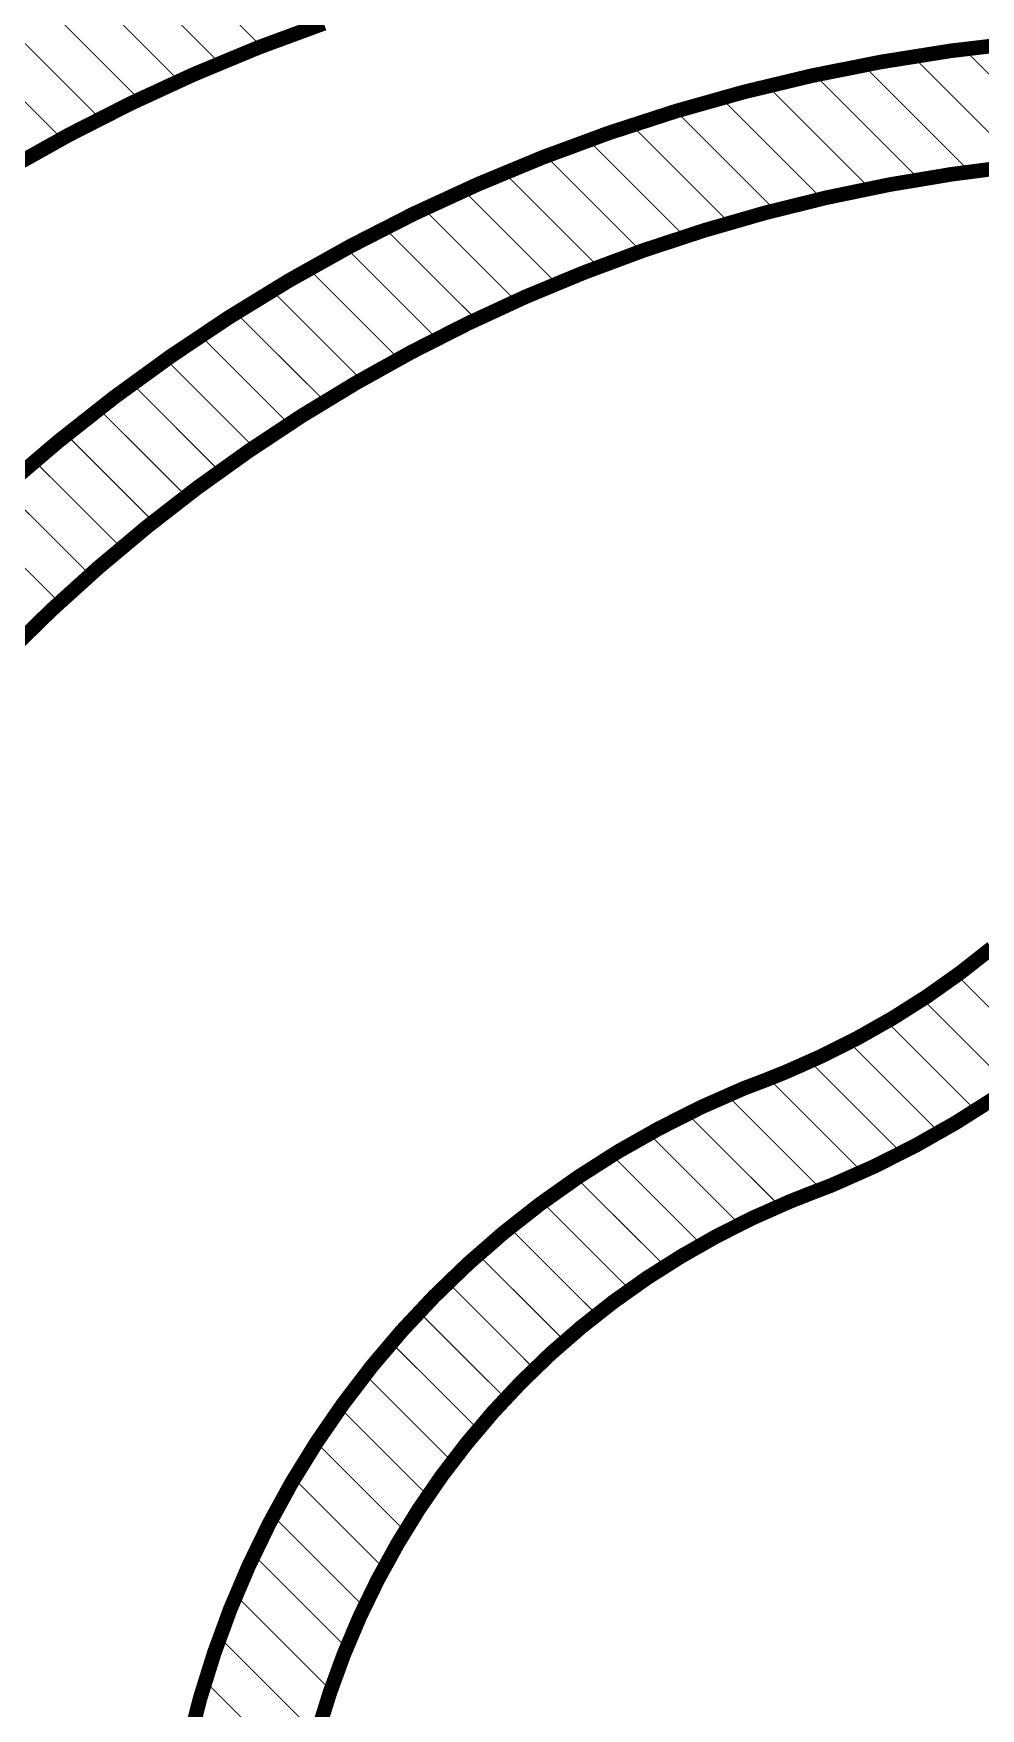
# Model space of a CAD drawing. Header units: inches. Extents: x -4.2 to 12.6, y -6.1 to 3.
# Drawn here: x 7.841 to 8.815, y -1.393 to 0.331 of the extents above; entities that cross this region are included whole.
import ezdxf

# ---------------------------------------------------------------- set-up
doc = ezdxf.new("R2010")
doc.units = ezdxf.units.IN
doc.header["$MEASUREMENT"] = 0
doc.layers.add('Dimension', color=6, linetype='Continuous')

msp = doc.modelspace()

# ---------------------------------------------------------------- linework, layer by layer
at = {"layer": 'Dimension'}
for points in [[(7.9783, 0.4142, 0.001, 0.001, 0), (8.0757, 0.3168, 0.001, 0.001, 0)], [(7.9365, 0.396, 0.001, 0.001, 0), (8.0332, 0.2993, 0.001, 0.001, 0)], [(7.8953, 0.3772, 0.001, 0.001, 0), (7.9913, 0.2813, 0.001, 0.001, 0)], [(7.8554, 0.3572, 0.001, 0.001, 0), (7.9502, 0.2623, 0.001, 0.001, 0)], [(8.0723, 0.3163, 0.015, 0.015, 0), (8.1395, 0.3411, 0.015, 0.015, 0)], [(7.8159, 0.3366, 0.001, 0.001, 0), (7.9102, 0.2424, 0.001, 0.001, 0)], [(8.7848, 0.3129, 0.015, 0.015, 0), (8.8568, 0.3214, 0.015, 0.015, 0)], [(7.7771, 0.3154, 0.001, 0.001, 0), (7.8706, 0.2219, 0.001, 0.001, 0)], [(8.0061, 0.2888, 0.015, 0.015, 0), (8.0723, 0.3163, 0.015, 0.015, 0)], [(8.7132, 0.3015, 0.015, 0.015, 0), (8.7848, 0.3129, 0.015, 0.015, 0)], [(8.7974, 0.3151, 0.001, 0.001, 0), (8.9133, 0.1992, 0.001, 0.001, 0)], [(7.941, 0.2588, 0.015, 0.015, 0), (8.0061, 0.2888, 0.015, 0.015, 0)], [(8.5716, 0.2705, 0.015, 0.015, 0), (8.6421, 0.2874, 0.015, 0.015, 0)], [(8.6421, 0.2874, 0.015, 0.015, 0), (8.7132, 0.3015, 0.015, 0.015, 0)], [(8.694, 0.2985, 0.001, 0.001, 0), (8.8049, 0.1876, 0.001, 0.001, 0)], [(8.7451, 0.3074, 0.001, 0.001, 0), (8.8583, 0.1942, 0.001, 0.001, 0)], [(8.5018, 0.2508, 0.015, 0.015, 0), (8.5716, 0.2705, 0.015, 0.015, 0)], [(8.5955, 0.277, 0.001, 0.001, 0), (8.7021, 0.1704, 0.001, 0.001, 0)], [(8.644, 0.2885, 0.001, 0.001, 0), (8.7528, 0.1797, 0.001, 0.001, 0)], [(7.8771, 0.2263, 0.015, 0.015, 0), (7.941, 0.2588, 0.015, 0.015, 0)], [(8.548, 0.2646, 0.001, 0.001, 0), (8.6525, 0.16, 0.001, 0.001, 0)], [(8.4329, 0.2284, 0.015, 0.015, 0), (8.5018, 0.2508, 0.015, 0.015, 0)], [(8.5012, 0.2513, 0.001, 0.001, 0), (8.6044, 0.1481, 0.001, 0.001, 0)], [(7.8146, 0.1913, 0.015, 0.015, 0), (7.8771, 0.2263, 0.015, 0.015, 0)], [(8.3649, 0.2033, 0.015, 0.015, 0), (8.4329, 0.2284, 0.015, 0.015, 0)], [(8.4559, 0.2366, 0.001, 0.001, 0), (8.5575, 0.135, 0.001, 0.001, 0)], [(8.2979, 0.1755, 0.015, 0.015, 0), (8.3649, 0.2033, 0.015, 0.015, 0)], [(8.4113, 0.2212, 0.001, 0.001, 0), (8.5115, 0.121, 0.001, 0.001, 0)], [(8.3675, 0.205, 0.001, 0.001, 0), (8.4665, 0.1061, 0.001, 0.001, 0)], [(8.7206, 0.175, 0.015, 0.015, 0), (8.785, 0.1858, 0.015, 0.015, 0)], [(8.785, 0.1858, 0.015, 0.015, 0), (8.8497, 0.1942, 0.015, 0.015, 0)], [(8.2321, 0.1452, 0.015, 0.015, 0), (8.2979, 0.1755, 0.015, 0.015, 0)], [(8.325, 0.1875, 0.001, 0.001, 0), (8.4227, 0.0898, 0.001, 0.001, 0)], [(8.6567, 0.1618, 0.015, 0.015, 0), (8.7206, 0.175, 0.015, 0.015, 0)], [(8.2831, 0.1695, 0.001, 0.001, 0), (8.3799, 0.0726, 0.001, 0.001, 0)], [(8.5933, 0.1461, 0.015, 0.015, 0), (8.6567, 0.1618, 0.015, 0.015, 0)], [(8.1675, 0.1122, 0.015, 0.015, 0), (8.2321, 0.1452, 0.015, 0.015, 0)], [(8.242, 0.1505, 0.001, 0.001, 0), (8.3378, 0.0547, 0.001, 0.001, 0)], [(8.5306, 0.128, 0.015, 0.015, 0), (8.5933, 0.1461, 0.015, 0.015, 0)], [(8.2019, 0.1306, 0.001, 0.001, 0), (8.2968, 0.0358, 0.001, 0.001, 0)], [(8.4686, 0.1076, 0.015, 0.015, 0), (8.5306, 0.128, 0.015, 0.015, 0)], [(8.1042, 0.0768, 0.015, 0.015, 0), (8.1675, 0.1122, 0.015, 0.015, 0)], [(8.1624, 0.1102, 0.001, 0.001, 0), (8.2567, 0.0158, 0.001, 0.001, 0)], [(8.4074, 0.0848, 0.015, 0.015, 0), (8.4686, 0.1076, 0.015, 0.015, 0)], [(8.1239, 0.0886, 0.001, 0.001, 0), (8.2173, -0.0048, 0.001, 0.001, 0)], [(8.3471, 0.0598, 0.015, 0.015, 0), (8.4074, 0.0848, 0.015, 0.015, 0)], [(8.0424, 0.0389, 0.015, 0.015, 0), (8.1042, 0.0768, 0.015, 0.015, 0)], [(8.0861, 0.0664, 0.001, 0.001, 0), (8.1788, -0.0263, 0.001, 0.001, 0)], [(8.2879, 0.0324, 0.015, 0.015, 0), (8.3471, 0.0598, 0.015, 0.015, 0)], [(7.9821, -0.0014, 0.015, 0.015, 0), (8.0424, 0.0389, 0.015, 0.015, 0)], [(8.0489, 0.0436, 0.001, 0.001, 0), (8.1413, -0.0487, 0.001, 0.001, 0)], [(8.2297, 0.0029, 0.015, 0.015, 0), (8.2879, 0.0324, 0.015, 0.015, 0)], [(8.0127, 0.0198, 0.001, 0.001, 0), (8.1043, -0.0718, 0.001, 0.001, 0)], [(7.9235, -0.044, 0.015, 0.015, 0), (7.9821, -0.0014, 0.015, 0.015, 0)], [(8.1726, -0.0289, 0.015, 0.015, 0), (8.2297, 0.0029, 0.015, 0.015, 0)], [(7.9769, -0.0044, 0.001, 0.001, 0), (8.0682, -0.0957, 0.001, 0.001, 0)], [(7.9422, -0.0296, 0.001, 0.001, 0), (8.0331, -0.1206, 0.001, 0.001, 0)], [(8.1168, -0.0628, 0.015, 0.015, 0), (8.1726, -0.0289, 0.015, 0.015, 0)], [(7.8666, -0.0889, 0.015, 0.015, 0), (7.9235, -0.044, 0.015, 0.015, 0)], [(7.908, -0.0555, 0.001, 0.001, 0), (7.9985, -0.146, 0.001, 0.001, 0)], [(8.0624, -0.0988, 0.015, 0.015, 0), (8.1168, -0.0628, 0.015, 0.015, 0)], [(7.8114, -0.136, 0.015, 0.015, 0), (7.8666, -0.0889, 0.015, 0.015, 0)], [(7.8744, -0.0819, 0.001, 0.001, 0), (7.9647, -0.1722, 0.001, 0.001, 0)], [(8.0093, -0.1368, 0.015, 0.015, 0), (8.0624, -0.0988, 0.015, 0.015, 0)], [(7.8418, -0.1093, 0.001, 0.001, 0), (7.9319, -0.1993, 0.001, 0.001, 0)], [(7.8095, -0.137, 0.001, 0.001, 0), (7.8995, -0.227, 0.001, 0.001, 0)], [(7.9578, -0.1768, 0.015, 0.015, 0), (8.0093, -0.1368, 0.015, 0.015, 0)], [(7.7783, -0.1658, 0.001, 0.001, 0), (7.868, -0.2555, 0.001, 0.001, 0)], [(7.9077, -0.2188, 0.015, 0.015, 0), (7.9578, -0.1768, 0.015, 0.015, 0)], [(7.8593, -0.2626, 0.015, 0.015, 0), (7.9077, -0.2188, 0.015, 0.015, 0)], [(7.8127, -0.3082, 0.015, 0.015, 0), (7.8593, -0.2626, 0.015, 0.015, 0)], [(8.794, -0.636, 0.015, 0.015, 0), (8.8267, -0.6103, 0.015, 0.015, 0)], [(8.76, -0.6601, 0.015, 0.015, 0), (8.794, -0.636, 0.015, 0.015, 0)], [(8.7903, -0.6378, 0.001, 0.001, 0), (8.8809, -0.7283, 0.001, 0.001, 0)], [(8.7249, -0.6824, 0.015, 0.015, 0), (8.76, -0.6601, 0.015, 0.015, 0)], [(8.755, -0.6625, 0.001, 0.001, 0), (8.8463, -0.7537, 0.001, 0.001, 0)], [(8.6887, -0.7029, 0.015, 0.015, 0), (8.7249, -0.6824, 0.015, 0.015, 0)], [(8.718, -0.6855, 0.001, 0.001, 0), (8.8103, -0.7778, 0.001, 0.001, 0)], [(8.6515, -0.7216, 0.015, 0.015, 0), (8.6887, -0.7029, 0.015, 0.015, 0)], [(8.6794, -0.7068, 0.001, 0.001, 0), (8.7729, -0.8004, 0.001, 0.001, 0)], [(8.6134, -0.7385, 0.015, 0.015, 0), (8.6515, -0.7216, 0.015, 0.015, 0)], [(8.5715, -0.7548, 0.015, 0.015, 0), (8.5941, -0.7462, 0.015, 0.015, 0)], [(8.5941, -0.7462, 0.015, 0.015, 0), (8.6134, -0.7385, 0.015, 0.015, 0)], [(8.6389, -0.7264, 0.001, 0.001, 0), (8.7341, -0.8216, 0.001, 0.001, 0)], [(8.5273, -0.7743, 0.015, 0.015, 0), (8.5715, -0.7548, 0.015, 0.015, 0)], [(8.5968, -0.7443, 0.001, 0.001, 0), (8.6937, -0.8412, 0.001, 0.001, 0)], [(8.7898, -0.79, 0.015, 0.015, 0), (8.8303, -0.7643, 0.015, 0.015, 0)], [(8.4842, -0.7961, 0.015, 0.015, 0), (8.5273, -0.7743, 0.015, 0.015, 0)], [(8.5542, -0.7617, 0.001, 0.001, 0), (8.6517, -0.8592, 0.001, 0.001, 0)], [(8.4421, -0.8199, 0.015, 0.015, 0), (8.4842, -0.7961, 0.015, 0.015, 0)], [(8.5132, -0.7807, 0.001, 0.001, 0), (8.609, -0.8764, 0.001, 0.001, 0)], [(8.7481, -0.8137, 0.015, 0.015, 0), (8.7898, -0.79, 0.015, 0.015, 0)], [(8.4737, -0.8012, 0.001, 0.001, 0), (8.5679, -0.8954, 0.001, 0.001, 0)], [(8.7052, -0.8353, 0.015, 0.015, 0), (8.7481, -0.8137, 0.015, 0.015, 0)], [(8.4014, -0.8459, 0.015, 0.015, 0), (8.4421, -0.8199, 0.015, 0.015, 0)], [(8.4357, -0.8232, 0.001, 0.001, 0), (8.5286, -0.9161, 0.001, 0.001, 0)], [(8.362, -0.8738, 0.015, 0.015, 0), (8.4014, -0.8459, 0.015, 0.015, 0)], [(8.6613, -0.8547, 0.015, 0.015, 0), (8.7052, -0.8353, 0.015, 0.015, 0)], [(8.3992, -0.8467, 0.001, 0.001, 0), (8.4911, -0.9385, 0.001, 0.001, 0)], [(8.6194, -0.871, 0.015, 0.015, 0), (8.6389, -0.8633, 0.015, 0.015, 0)], [(8.6389, -0.8633, 0.015, 0.015, 0), (8.6613, -0.8547, 0.015, 0.015, 0)], [(8.6389, -0.8633, 0.015, 0.015, 0), (8.6389, -0.8633, 0.015, 0.015, 0)], [(8.324, -0.9037, 0.015, 0.015, 0), (8.362, -0.8738, 0.015, 0.015, 0)], [(8.3641, -0.8716, 0.001, 0.001, 0), (8.4551, -0.9626, 0.001, 0.001, 0)], [(8.581, -0.888, 0.015, 0.015, 0), (8.6194, -0.871, 0.015, 0.015, 0)], [(8.2876, -0.9355, 0.015, 0.015, 0), (8.324, -0.9037, 0.015, 0.015, 0)], [(8.5435, -0.9069, 0.015, 0.015, 0), (8.581, -0.888, 0.015, 0.015, 0)], [(8.3304, -0.8979, 0.001, 0.001, 0), (8.4208, -0.9883, 0.001, 0.001, 0)], [(8.507, -0.9277, 0.015, 0.015, 0), (8.5435, -0.9069, 0.015, 0.015, 0)], [(8.2529, -0.969, 0.015, 0.015, 0), (8.2876, -0.9355, 0.015, 0.015, 0)], [(8.2981, -0.9256, 0.001, 0.001, 0), (8.388, -1.0155, 0.001, 0.001, 0)], [(8.4715, -0.9502, 0.015, 0.015, 0), (8.507, -0.9277, 0.015, 0.015, 0)], [(8.4373, -0.9745, 0.015, 0.015, 0), (8.4715, -0.9502, 0.015, 0.015, 0)], [(8.2198, -1.0043, 0.015, 0.015, 0), (8.2529, -0.969, 0.015, 0.015, 0)], [(8.2671, -0.9545, 0.001, 0.001, 0), (8.3567, -1.0442, 0.001, 0.001, 0)], [(8.4043, -1.0005, 0.015, 0.015, 0), (8.4373, -0.9745, 0.015, 0.015, 0)], [(8.1886, -1.0411, 0.015, 0.015, 0), (8.2198, -1.0043, 0.015, 0.015, 0)], [(8.2373, -0.9848, 0.001, 0.001, 0), (8.327, -1.0745, 0.001, 0.001, 0)], [(8.3726, -1.0281, 0.015, 0.015, 0), (8.4043, -1.0005, 0.015, 0.015, 0)], [(8.2089, -1.0164, 0.001, 0.001, 0), (8.2988, -1.1063, 0.001, 0.001, 0)], [(8.1593, -1.0795, 0.015, 0.015, 0), (8.1886, -1.0411, 0.015, 0.015, 0)], [(8.3424, -1.0573, 0.015, 0.015, 0), (8.3726, -1.0281, 0.015, 0.015, 0)], [(8.1818, -1.0493, 0.001, 0.001, 0), (8.2721, -1.1396, 0.001, 0.001, 0)], [(8.3137, -1.0879, 0.015, 0.015, 0), (8.3424, -1.0573, 0.015, 0.015, 0)], [(8.1319, -1.1193, 0.015, 0.015, 0), (8.1593, -1.0795, 0.015, 0.015, 0)], [(8.156, -1.0835, 0.001, 0.001, 0), (8.247, -1.1745, 0.001, 0.001, 0)], [(8.2865, -1.12, 0.015, 0.015, 0), (8.3137, -1.0879, 0.015, 0.015, 0)], [(8.1065, -1.1604, 0.015, 0.015, 0), (8.1319, -1.1193, 0.015, 0.015, 0)], [(8.1316, -1.1191, 0.001, 0.001, 0), (8.2235, -1.211, 0.001, 0.001, 0)], [(8.261, -1.1533, 0.015, 0.015, 0), (8.2865, -1.12, 0.015, 0.015, 0)], [(8.0833, -1.2028, 0.015, 0.015, 0), (8.1065, -1.1604, 0.015, 0.015, 0)], [(8.2372, -1.1879, 0.015, 0.015, 0), (8.261, -1.1533, 0.015, 0.015, 0)], [(8.1087, -1.1562, 0.001, 0.001, 0), (8.2017, -1.2491, 0.001, 0.001, 0)], [(8.2152, -1.2237, 0.015, 0.015, 0), (8.2372, -1.1879, 0.015, 0.015, 0)], [(8.0622, -1.2463, 0.015, 0.015, 0), (8.0833, -1.2028, 0.015, 0.015, 0)], [(8.0873, -1.1948, 0.001, 0.001, 0), (8.1815, -1.289, 0.001, 0.001, 0)], [(8.195, -1.2605, 0.015, 0.015, 0), (8.2152, -1.2237, 0.015, 0.015, 0)], [(8.0433, -1.2907, 0.015, 0.015, 0), (8.0622, -1.2463, 0.015, 0.015, 0)], [(8.0674, -1.2348, 0.001, 0.001, 0), (8.1632, -1.3307, 0.001, 0.001, 0)], [(8.1766, -1.2983, 0.015, 0.015, 0), (8.195, -1.2605, 0.015, 0.015, 0)], [(8.0267, -1.3361, 0.015, 0.015, 0), (8.0433, -1.2907, 0.015, 0.015, 0)], [(8.049, -1.2765, 0.001, 0.001, 0), (8.1468, -1.3743, 0.001, 0.001, 0)], [(8.1602, -1.337, 0.015, 0.015, 0), (8.1766, -1.2983, 0.015, 0.015, 0)], [(8.0324, -1.3198, 0.001, 0.001, 0), (8.1326, -1.4201, 0.001, 0.001, 0)], [(8.0123, -1.3822, 0.015, 0.015, 0), (8.0267, -1.3361, 0.015, 0.015, 0)], [(8.1458, -1.3764, 0.015, 0.015, 0), (8.1602, -1.337, 0.015, 0.015, 0)], [(8.0003, -1.429, 0.015, 0.015, 0), (8.0123, -1.3822, 0.015, 0.015, 0)], [(8.0175, -1.365, 0.001, 0.001, 0), (8.1208, -1.4683, 0.001, 0.001, 0)], [(8.1333, -1.4165, 0.015, 0.015, 0), (8.1458, -1.3764, 0.015, 0.015, 0)]]:
    msp.add_lwpolyline(points, format="xyseb", dxfattribs=at)
for points in [[(8.0685, 0.3163, 0.0075, 0.0075, 1), (8.076, 0.3163, 0.0075, 0.0075, 1)], [(8.0685, 0.3163, 0.0075, 0.0075, 1), (8.076, 0.3163, 0.0075, 0.0075, 1)], [(8.0755, 0.3168, 0.0005, 0.0005, 1), (8.076, 0.3168, 0.0005, 0.0005, 1)], [(8.7811, 0.3129, 0.0075, 0.0075, 1), (8.7886, 0.3129, 0.0075, 0.0075, 1)], [(8.7811, 0.3129, 0.0075, 0.0075, 1), (8.7886, 0.3129, 0.0075, 0.0075, 1)], [(8.7971, 0.3151, 0.0005, 0.0005, 1), (8.7976, 0.3151, 0.0005, 0.0005, 1)], [(8.0023, 0.2888, 0.0075, 0.0075, 1), (8.0098, 0.2888, 0.0075, 0.0075, 1)], [(8.0023, 0.2888, 0.0075, 0.0075, 1), (8.0098, 0.2888, 0.0075, 0.0075, 1)], [(8.033, 0.2993, 0.0005, 0.0005, 1), (8.0335, 0.2993, 0.0005, 0.0005, 1)], [(8.6384, 0.2874, 0.0075, 0.0075, 1), (8.6459, 0.2874, 0.0075, 0.0075, 1)], [(8.6384, 0.2874, 0.0075, 0.0075, 1), (8.6459, 0.2874, 0.0075, 0.0075, 1)], [(8.6938, 0.2985, 0.0005, 0.0005, 1), (8.6943, 0.2985, 0.0005, 0.0005, 1)], [(8.7095, 0.3015, 0.0075, 0.0075, 1), (8.717, 0.3015, 0.0075, 0.0075, 1)], [(8.7095, 0.3015, 0.0075, 0.0075, 1), (8.717, 0.3015, 0.0075, 0.0075, 1)], [(8.7449, 0.3074, 0.0005, 0.0005, 1), (8.7454, 0.3074, 0.0005, 0.0005, 1)], [(7.991, 0.2813, 0.0005, 0.0005, 1), (7.9915, 0.2813, 0.0005, 0.0005, 1)], [(8.5679, 0.2705, 0.0075, 0.0075, 1), (8.5754, 0.2705, 0.0075, 0.0075, 1)], [(8.5679, 0.2705, 0.0075, 0.0075, 1), (8.5754, 0.2705, 0.0075, 0.0075, 1)], [(8.5953, 0.277, 0.0005, 0.0005, 1), (8.5958, 0.277, 0.0005, 0.0005, 1)], [(8.6437, 0.2885, 0.0005, 0.0005, 1), (8.6442, 0.2885, 0.0005, 0.0005, 1)], [(7.9372, 0.2588, 0.0075, 0.0075, 1), (7.9447, 0.2588, 0.0075, 0.0075, 1)], [(7.9372, 0.2588, 0.0075, 0.0075, 1), (7.9447, 0.2588, 0.0075, 0.0075, 1)], [(7.9499, 0.2623, 0.0005, 0.0005, 1), (7.9504, 0.2623, 0.0005, 0.0005, 1)], [(8.5477, 0.2646, 0.0005, 0.0005, 1), (8.5482, 0.2646, 0.0005, 0.0005, 1)], [(7.9099, 0.2424, 0.0005, 0.0005, 1), (7.9104, 0.2424, 0.0005, 0.0005, 1)], [(8.4981, 0.2508, 0.0075, 0.0075, 1), (8.5056, 0.2508, 0.0075, 0.0075, 1)], [(8.4981, 0.2508, 0.0075, 0.0075, 1), (8.5056, 0.2508, 0.0075, 0.0075, 1)], [(8.5009, 0.2513, 0.0005, 0.0005, 1), (8.5014, 0.2513, 0.0005, 0.0005, 1)], [(7.8734, 0.2263, 0.0075, 0.0075, 1), (7.8809, 0.2263, 0.0075, 0.0075, 1)], [(7.8734, 0.2263, 0.0075, 0.0075, 1), (7.8809, 0.2263, 0.0075, 0.0075, 1)], [(8.4291, 0.2284, 0.0075, 0.0075, 1), (8.4366, 0.2284, 0.0075, 0.0075, 1)], [(8.4291, 0.2284, 0.0075, 0.0075, 1), (8.4366, 0.2284, 0.0075, 0.0075, 1)], [(8.4557, 0.2366, 0.0005, 0.0005, 1), (8.4562, 0.2366, 0.0005, 0.0005, 1)], [(7.8704, 0.2219, 0.0005, 0.0005, 1), (7.8709, 0.2219, 0.0005, 0.0005, 1)], [(8.3611, 0.2033, 0.0075, 0.0075, 1), (8.3686, 0.2033, 0.0075, 0.0075, 1)], [(8.3611, 0.2033, 0.0075, 0.0075, 1), (8.3686, 0.2033, 0.0075, 0.0075, 1)], [(8.4111, 0.2212, 0.0005, 0.0005, 1), (8.4116, 0.2212, 0.0005, 0.0005, 1)], [(8.3673, 0.205, 0.0005, 0.0005, 1), (8.3678, 0.205, 0.0005, 0.0005, 1)], [(8.7812, 0.1858, 0.0075, 0.0075, 1), (8.7887, 0.1858, 0.0075, 0.0075, 1)], [(8.7812, 0.1858, 0.0075, 0.0075, 1), (8.7887, 0.1858, 0.0075, 0.0075, 1)], [(8.2941, 0.1755, 0.0075, 0.0075, 1), (8.3016, 0.1755, 0.0075, 0.0075, 1)], [(8.2941, 0.1755, 0.0075, 0.0075, 1), (8.3016, 0.1755, 0.0075, 0.0075, 1)], [(8.3248, 0.1875, 0.0005, 0.0005, 1), (8.3253, 0.1875, 0.0005, 0.0005, 1)], [(8.7168, 0.175, 0.0075, 0.0075, 1), (8.7243, 0.175, 0.0075, 0.0075, 1)], [(8.7168, 0.175, 0.0075, 0.0075, 1), (8.7243, 0.175, 0.0075, 0.0075, 1)], [(8.7526, 0.1797, 0.0005, 0.0005, 1), (8.7531, 0.1797, 0.0005, 0.0005, 1)], [(8.8046, 0.1876, 0.0005, 0.0005, 1), (8.8051, 0.1876, 0.0005, 0.0005, 1)], [(8.2828, 0.1695, 0.0005, 0.0005, 1), (8.2833, 0.1695, 0.0005, 0.0005, 1)], [(8.6529, 0.1618, 0.0075, 0.0075, 1), (8.6604, 0.1618, 0.0075, 0.0075, 1)], [(8.6529, 0.1618, 0.0075, 0.0075, 1), (8.6604, 0.1618, 0.0075, 0.0075, 1)], [(8.6523, 0.16, 0.0005, 0.0005, 1), (8.6528, 0.16, 0.0005, 0.0005, 1)], [(8.7019, 0.1704, 0.0005, 0.0005, 1), (8.7024, 0.1704, 0.0005, 0.0005, 1)], [(8.2283, 0.1452, 0.0075, 0.0075, 1), (8.2358, 0.1452, 0.0075, 0.0075, 1)], [(8.2283, 0.1452, 0.0075, 0.0075, 1), (8.2358, 0.1452, 0.0075, 0.0075, 1)], [(8.2418, 0.1505, 0.0005, 0.0005, 1), (8.2423, 0.1505, 0.0005, 0.0005, 1)], [(8.5896, 0.1461, 0.0075, 0.0075, 1), (8.5971, 0.1461, 0.0075, 0.0075, 1)], [(8.5896, 0.1461, 0.0075, 0.0075, 1), (8.5971, 0.1461, 0.0075, 0.0075, 1)], [(8.6042, 0.1481, 0.0005, 0.0005, 1), (8.6047, 0.1481, 0.0005, 0.0005, 1)], [(8.2017, 0.1306, 0.0005, 0.0005, 1), (8.2022, 0.1306, 0.0005, 0.0005, 1)], [(8.5113, 0.121, 0.0005, 0.0005, 1), (8.5118, 0.121, 0.0005, 0.0005, 1)], [(8.5268, 0.128, 0.0075, 0.0075, 1), (8.5343, 0.128, 0.0075, 0.0075, 1)], [(8.5268, 0.128, 0.0075, 0.0075, 1), (8.5343, 0.128, 0.0075, 0.0075, 1)], [(8.5572, 0.135, 0.0005, 0.0005, 1), (8.5577, 0.135, 0.0005, 0.0005, 1)], [(8.1637, 0.1122, 0.0075, 0.0075, 1), (8.1712, 0.1122, 0.0075, 0.0075, 1)], [(8.1637, 0.1122, 0.0075, 0.0075, 1), (8.1712, 0.1122, 0.0075, 0.0075, 1)], [(8.1621, 0.1102, 0.0005, 0.0005, 1), (8.1626, 0.1102, 0.0005, 0.0005, 1)], [(8.4648, 0.1076, 0.0075, 0.0075, 1), (8.4723, 0.1076, 0.0075, 0.0075, 1)], [(8.4648, 0.1076, 0.0075, 0.0075, 1), (8.4723, 0.1076, 0.0075, 0.0075, 1)], [(8.4662, 0.1061, 0.0005, 0.0005, 1), (8.4667, 0.1061, 0.0005, 0.0005, 1)], [(8.1237, 0.0886, 0.0005, 0.0005, 1), (8.1242, 0.0886, 0.0005, 0.0005, 1)], [(8.4037, 0.0848, 0.0075, 0.0075, 1), (8.4112, 0.0848, 0.0075, 0.0075, 1)], [(8.4037, 0.0848, 0.0075, 0.0075, 1), (8.4112, 0.0848, 0.0075, 0.0075, 1)], [(8.4225, 0.0898, 0.0005, 0.0005, 1), (8.423, 0.0898, 0.0005, 0.0005, 1)], [(8.1005, 0.0768, 0.0075, 0.0075, 1), (8.108, 0.0768, 0.0075, 0.0075, 1)], [(8.1005, 0.0768, 0.0075, 0.0075, 1), (8.108, 0.0768, 0.0075, 0.0075, 1)], [(8.3796, 0.0726, 0.0005, 0.0005, 1), (8.3801, 0.0726, 0.0005, 0.0005, 1)], [(8.0858, 0.0664, 0.0005, 0.0005, 1), (8.0863, 0.0664, 0.0005, 0.0005, 1)], [(8.3376, 0.0547, 0.0005, 0.0005, 1), (8.3381, 0.0547, 0.0005, 0.0005, 1)], [(8.3434, 0.0598, 0.0075, 0.0075, 1), (8.3509, 0.0598, 0.0075, 0.0075, 1)], [(8.3434, 0.0598, 0.0075, 0.0075, 1), (8.3509, 0.0598, 0.0075, 0.0075, 1)], [(8.0387, 0.0389, 0.0075, 0.0075, 1), (8.0462, 0.0389, 0.0075, 0.0075, 1)], [(8.0387, 0.0389, 0.0075, 0.0075, 1), (8.0462, 0.0389, 0.0075, 0.0075, 1)], [(8.0486, 0.0436, 0.0005, 0.0005, 1), (8.0491, 0.0436, 0.0005, 0.0005, 1)], [(8.2841, 0.0324, 0.0075, 0.0075, 1), (8.2916, 0.0324, 0.0075, 0.0075, 1)], [(8.2841, 0.0324, 0.0075, 0.0075, 1), (8.2916, 0.0324, 0.0075, 0.0075, 1)], [(8.2965, 0.0358, 0.0005, 0.0005, 1), (8.297, 0.0358, 0.0005, 0.0005, 1)], [(8.0124, 0.0198, 0.0005, 0.0005, 1), (8.0129, 0.0198, 0.0005, 0.0005, 1)], [(7.9784, -0.0014, 0.0075, 0.0075, 1), (7.9859, -0.0014, 0.0075, 0.0075, 1)], [(7.9784, -0.0014, 0.0075, 0.0075, 1), (7.9859, -0.0014, 0.0075, 0.0075, 1)], [(8.2259, 0.0029, 0.0075, 0.0075, 1), (8.2334, 0.0029, 0.0075, 0.0075, 1)], [(8.2259, 0.0029, 0.0075, 0.0075, 1), (8.2334, 0.0029, 0.0075, 0.0075, 1)], [(8.2564, 0.0158, 0.0005, 0.0005, 1), (8.2569, 0.0158, 0.0005, 0.0005, 1)], [(7.9767, -0.0044, 0.0005, 0.0005, 1), (7.9772, -0.0044, 0.0005, 0.0005, 1)], [(8.2171, -0.0048, 0.0005, 0.0005, 1), (8.2176, -0.0048, 0.0005, 0.0005, 1)], [(7.9419, -0.0296, 0.0005, 0.0005, 1), (7.9424, -0.0296, 0.0005, 0.0005, 1)], [(8.1689, -0.0289, 0.0075, 0.0075, 1), (8.1764, -0.0289, 0.0075, 0.0075, 1)], [(8.1689, -0.0289, 0.0075, 0.0075, 1), (8.1764, -0.0289, 0.0075, 0.0075, 1)], [(8.1785, -0.0263, 0.0005, 0.0005, 1), (8.179, -0.0263, 0.0005, 0.0005, 1)], [(7.9197, -0.044, 0.0075, 0.0075, 1), (7.9272, -0.044, 0.0075, 0.0075, 1)], [(7.9197, -0.044, 0.0075, 0.0075, 1), (7.9272, -0.044, 0.0075, 0.0075, 1)], [(8.141, -0.0487, 0.0005, 0.0005, 1), (8.1415, -0.0487, 0.0005, 0.0005, 1)], [(7.9077, -0.0555, 0.0005, 0.0005, 1), (7.9082, -0.0555, 0.0005, 0.0005, 1)], [(8.1131, -0.0628, 0.0075, 0.0075, 1), (8.1206, -0.0628, 0.0075, 0.0075, 1)], [(8.1131, -0.0628, 0.0075, 0.0075, 1), (8.1206, -0.0628, 0.0075, 0.0075, 1)], [(7.8628, -0.0889, 0.0075, 0.0075, 1), (7.8703, -0.0889, 0.0075, 0.0075, 1)], [(7.8628, -0.0889, 0.0075, 0.0075, 1), (7.8703, -0.0889, 0.0075, 0.0075, 1)], [(7.8742, -0.0819, 0.0005, 0.0005, 1), (7.8747, -0.0819, 0.0005, 0.0005, 1)], [(8.1041, -0.0718, 0.0005, 0.0005, 1), (8.1046, -0.0718, 0.0005, 0.0005, 1)], [(8.0586, -0.0988, 0.0075, 0.0075, 1), (8.0661, -0.0988, 0.0075, 0.0075, 1)], [(8.0586, -0.0988, 0.0075, 0.0075, 1), (8.0661, -0.0988, 0.0075, 0.0075, 1)], [(8.068, -0.0957, 0.0005, 0.0005, 1), (8.0685, -0.0957, 0.0005, 0.0005, 1)], [(7.8415, -0.1093, 0.0005, 0.0005, 1), (7.842, -0.1093, 0.0005, 0.0005, 1)], [(8.0328, -0.1206, 0.0005, 0.0005, 1), (8.0333, -0.1206, 0.0005, 0.0005, 1)], [(8.0056, -0.1368, 0.0075, 0.0075, 1), (8.0131, -0.1368, 0.0075, 0.0075, 1)], [(8.0056, -0.1368, 0.0075, 0.0075, 1), (8.0131, -0.1368, 0.0075, 0.0075, 1)], [(7.9983, -0.146, 0.0005, 0.0005, 1), (7.9988, -0.146, 0.0005, 0.0005, 1)], [(7.954, -0.1768, 0.0075, 0.0075, 1), (7.9615, -0.1768, 0.0075, 0.0075, 1)], [(7.954, -0.1768, 0.0075, 0.0075, 1), (7.9615, -0.1768, 0.0075, 0.0075, 1)], [(7.9645, -0.1722, 0.0005, 0.0005, 1), (7.965, -0.1722, 0.0005, 0.0005, 1)], [(7.9316, -0.1993, 0.0005, 0.0005, 1), (7.9321, -0.1993, 0.0005, 0.0005, 1)], [(7.904, -0.2188, 0.0075, 0.0075, 1), (7.9115, -0.2188, 0.0075, 0.0075, 1)], [(7.904, -0.2188, 0.0075, 0.0075, 1), (7.9115, -0.2188, 0.0075, 0.0075, 1)], [(7.8993, -0.227, 0.0005, 0.0005, 1), (7.8998, -0.227, 0.0005, 0.0005, 1)], [(7.8556, -0.2626, 0.0075, 0.0075, 1), (7.8631, -0.2626, 0.0075, 0.0075, 1)], [(7.8556, -0.2626, 0.0075, 0.0075, 1), (7.8631, -0.2626, 0.0075, 0.0075, 1)], [(7.8678, -0.2555, 0.0005, 0.0005, 1), (7.8683, -0.2555, 0.0005, 0.0005, 1)], [(8.7902, -0.636, 0.0075, 0.0075, 1), (8.7977, -0.636, 0.0075, 0.0075, 1)], [(8.7902, -0.636, 0.0075, 0.0075, 1), (8.7977, -0.636, 0.0075, 0.0075, 1)], [(8.7901, -0.6378, 0.0005, 0.0005, 1), (8.7906, -0.6378, 0.0005, 0.0005, 1)], [(8.7562, -0.6601, 0.0075, 0.0075, 1), (8.7637, -0.6601, 0.0075, 0.0075, 1)], [(8.7562, -0.6601, 0.0075, 0.0075, 1), (8.7637, -0.6601, 0.0075, 0.0075, 1)], [(8.7547, -0.6625, 0.0005, 0.0005, 1), (8.7552, -0.6625, 0.0005, 0.0005, 1)], [(8.7211, -0.6824, 0.0075, 0.0075, 1), (8.7286, -0.6824, 0.0075, 0.0075, 1)], [(8.7211, -0.6824, 0.0075, 0.0075, 1), (8.7286, -0.6824, 0.0075, 0.0075, 1)], [(8.7178, -0.6855, 0.0005, 0.0005, 1), (8.7183, -0.6855, 0.0005, 0.0005, 1)], [(8.6791, -0.7068, 0.0005, 0.0005, 1), (8.6796, -0.7068, 0.0005, 0.0005, 1)], [(8.6849, -0.7029, 0.0075, 0.0075, 1), (8.6924, -0.7029, 0.0075, 0.0075, 1)], [(8.6849, -0.7029, 0.0075, 0.0075, 1), (8.6924, -0.7029, 0.0075, 0.0075, 1)], [(8.6477, -0.7216, 0.0075, 0.0075, 1), (8.6552, -0.7216, 0.0075, 0.0075, 1)], [(8.6477, -0.7216, 0.0075, 0.0075, 1), (8.6552, -0.7216, 0.0075, 0.0075, 1)], [(8.5903, -0.7462, 0.0075, 0.0075, 1), (8.5978, -0.7462, 0.0075, 0.0075, 1)], [(8.5903, -0.7462, 0.0075, 0.0075, 1), (8.5978, -0.7462, 0.0075, 0.0075, 1)], [(8.6096, -0.7385, 0.0075, 0.0075, 1), (8.6171, -0.7385, 0.0075, 0.0075, 1)], [(8.6096, -0.7385, 0.0075, 0.0075, 1), (8.6171, -0.7385, 0.0075, 0.0075, 1)], [(8.6387, -0.7264, 0.0005, 0.0005, 1), (8.6392, -0.7264, 0.0005, 0.0005, 1)], [(8.5678, -0.7548, 0.0075, 0.0075, 1), (8.5753, -0.7548, 0.0075, 0.0075, 1)], [(8.5678, -0.7548, 0.0075, 0.0075, 1), (8.5753, -0.7548, 0.0075, 0.0075, 1)], [(8.5966, -0.7443, 0.0005, 0.0005, 1), (8.5971, -0.7443, 0.0005, 0.0005, 1)], [(8.5236, -0.7743, 0.0075, 0.0075, 1), (8.5311, -0.7743, 0.0075, 0.0075, 1)], [(8.5236, -0.7743, 0.0075, 0.0075, 1), (8.5311, -0.7743, 0.0075, 0.0075, 1)], [(8.554, -0.7617, 0.0005, 0.0005, 1), (8.5545, -0.7617, 0.0005, 0.0005, 1)], [(8.4804, -0.7961, 0.0075, 0.0075, 1), (8.4879, -0.7961, 0.0075, 0.0075, 1)], [(8.4804, -0.7961, 0.0075, 0.0075, 1), (8.4879, -0.7961, 0.0075, 0.0075, 1)], [(8.5129, -0.7807, 0.0005, 0.0005, 1), (8.5134, -0.7807, 0.0005, 0.0005, 1)], [(8.7861, -0.79, 0.0075, 0.0075, 1), (8.7936, -0.79, 0.0075, 0.0075, 1)], [(8.7861, -0.79, 0.0075, 0.0075, 1), (8.7936, -0.79, 0.0075, 0.0075, 1)], [(8.8101, -0.7778, 0.0005, 0.0005, 1), (8.8106, -0.7778, 0.0005, 0.0005, 1)], [(8.4735, -0.8012, 0.0005, 0.0005, 1), (8.474, -0.8012, 0.0005, 0.0005, 1)], [(8.7444, -0.8137, 0.0075, 0.0075, 1), (8.7519, -0.8137, 0.0075, 0.0075, 1)], [(8.7444, -0.8137, 0.0075, 0.0075, 1), (8.7519, -0.8137, 0.0075, 0.0075, 1)], [(8.7727, -0.8004, 0.0005, 0.0005, 1), (8.7732, -0.8004, 0.0005, 0.0005, 1)], [(8.4384, -0.8199, 0.0075, 0.0075, 1), (8.4459, -0.8199, 0.0075, 0.0075, 1)], [(8.4384, -0.8199, 0.0075, 0.0075, 1), (8.4459, -0.8199, 0.0075, 0.0075, 1)], [(8.4355, -0.8232, 0.0005, 0.0005, 1), (8.436, -0.8232, 0.0005, 0.0005, 1)], [(8.7338, -0.8216, 0.0005, 0.0005, 1), (8.7343, -0.8216, 0.0005, 0.0005, 1)], [(8.3976, -0.8459, 0.0075, 0.0075, 1), (8.4051, -0.8459, 0.0075, 0.0075, 1)], [(8.3976, -0.8459, 0.0075, 0.0075, 1), (8.4051, -0.8459, 0.0075, 0.0075, 1)], [(8.6934, -0.8412, 0.0005, 0.0005, 1), (8.6939, -0.8412, 0.0005, 0.0005, 1)], [(8.7015, -0.8353, 0.0075, 0.0075, 1), (8.709, -0.8353, 0.0075, 0.0075, 1)], [(8.7015, -0.8353, 0.0075, 0.0075, 1), (8.709, -0.8353, 0.0075, 0.0075, 1)], [(8.3989, -0.8467, 0.0005, 0.0005, 1), (8.3994, -0.8467, 0.0005, 0.0005, 1)], [(8.6352, -0.8633, 0.0075, 0.0075, 1), (8.6427, -0.8633, 0.0075, 0.0075, 1)], [(8.6352, -0.8633, 0.0075, 0.0075, 1), (8.6427, -0.8633, 0.0075, 0.0075, 1)], [(8.6352, -0.8633, 0.0075, 0.0075, 1), (8.6427, -0.8633, 0.0075, 0.0075, 1)], [(8.6352, -0.8633, 0.0075, 0.0075, 1), (8.6427, -0.8633, 0.0075, 0.0075, 1)], [(8.6514, -0.8592, 0.0005, 0.0005, 1), (8.6519, -0.8592, 0.0005, 0.0005, 1)], [(8.6576, -0.8547, 0.0075, 0.0075, 1), (8.6651, -0.8547, 0.0075, 0.0075, 1)], [(8.6576, -0.8547, 0.0075, 0.0075, 1), (8.6651, -0.8547, 0.0075, 0.0075, 1)], [(8.3582, -0.8738, 0.0075, 0.0075, 1), (8.3657, -0.8738, 0.0075, 0.0075, 1)], [(8.3582, -0.8738, 0.0075, 0.0075, 1), (8.3657, -0.8738, 0.0075, 0.0075, 1)], [(8.3638, -0.8716, 0.0005, 0.0005, 1), (8.3643, -0.8716, 0.0005, 0.0005, 1)], [(8.6087, -0.8764, 0.0005, 0.0005, 1), (8.6092, -0.8764, 0.0005, 0.0005, 1)], [(8.6157, -0.871, 0.0075, 0.0075, 1), (8.6232, -0.871, 0.0075, 0.0075, 1)], [(8.6157, -0.871, 0.0075, 0.0075, 1), (8.6232, -0.871, 0.0075, 0.0075, 1)], [(8.3203, -0.9037, 0.0075, 0.0075, 1), (8.3278, -0.9037, 0.0075, 0.0075, 1)], [(8.3203, -0.9037, 0.0075, 0.0075, 1), (8.3278, -0.9037, 0.0075, 0.0075, 1)], [(8.5677, -0.8954, 0.0005, 0.0005, 1), (8.5682, -0.8954, 0.0005, 0.0005, 1)], [(8.5773, -0.888, 0.0075, 0.0075, 1), (8.5848, -0.888, 0.0075, 0.0075, 1)], [(8.5773, -0.888, 0.0075, 0.0075, 1), (8.5848, -0.888, 0.0075, 0.0075, 1)], [(8.3302, -0.8979, 0.0005, 0.0005, 1), (8.3307, -0.8979, 0.0005, 0.0005, 1)], [(8.5397, -0.9069, 0.0075, 0.0075, 1), (8.5472, -0.9069, 0.0075, 0.0075, 1)], [(8.5397, -0.9069, 0.0075, 0.0075, 1), (8.5472, -0.9069, 0.0075, 0.0075, 1)], [(8.2839, -0.9355, 0.0075, 0.0075, 1), (8.2914, -0.9355, 0.0075, 0.0075, 1)], [(8.2839, -0.9355, 0.0075, 0.0075, 1), (8.2914, -0.9355, 0.0075, 0.0075, 1)], [(8.2978, -0.9256, 0.0005, 0.0005, 1), (8.2983, -0.9256, 0.0005, 0.0005, 1)], [(8.5032, -0.9277, 0.0075, 0.0075, 1), (8.5107, -0.9277, 0.0075, 0.0075, 1)], [(8.5032, -0.9277, 0.0075, 0.0075, 1), (8.5107, -0.9277, 0.0075, 0.0075, 1)], [(8.5284, -0.9161, 0.0005, 0.0005, 1), (8.5289, -0.9161, 0.0005, 0.0005, 1)], [(8.4678, -0.9502, 0.0075, 0.0075, 1), (8.4753, -0.9502, 0.0075, 0.0075, 1)], [(8.4678, -0.9502, 0.0075, 0.0075, 1), (8.4753, -0.9502, 0.0075, 0.0075, 1)], [(8.4908, -0.9385, 0.0005, 0.0005, 1), (8.4913, -0.9385, 0.0005, 0.0005, 1)], [(8.2491, -0.969, 0.0075, 0.0075, 1), (8.2566, -0.969, 0.0075, 0.0075, 1)], [(8.2491, -0.969, 0.0075, 0.0075, 1), (8.2566, -0.969, 0.0075, 0.0075, 1)], [(8.2668, -0.9545, 0.0005, 0.0005, 1), (8.2673, -0.9545, 0.0005, 0.0005, 1)], [(8.4549, -0.9626, 0.0005, 0.0005, 1), (8.4554, -0.9626, 0.0005, 0.0005, 1)], [(8.4335, -0.9745, 0.0075, 0.0075, 1), (8.441, -0.9745, 0.0075, 0.0075, 1)], [(8.4335, -0.9745, 0.0075, 0.0075, 1), (8.441, -0.9745, 0.0075, 0.0075, 1)], [(8.2161, -1.0043, 0.0075, 0.0075, 1), (8.2236, -1.0043, 0.0075, 0.0075, 1)], [(8.2161, -1.0043, 0.0075, 0.0075, 1), (8.2236, -1.0043, 0.0075, 0.0075, 1)], [(8.2371, -0.9848, 0.0005, 0.0005, 1), (8.2376, -0.9848, 0.0005, 0.0005, 1)], [(8.4005, -1.0005, 0.0075, 0.0075, 1), (8.408, -1.0005, 0.0075, 0.0075, 1)], [(8.4005, -1.0005, 0.0075, 0.0075, 1), (8.408, -1.0005, 0.0075, 0.0075, 1)], [(8.4205, -0.9883, 0.0005, 0.0005, 1), (8.421, -0.9883, 0.0005, 0.0005, 1)], [(8.2087, -1.0164, 0.0005, 0.0005, 1), (8.2092, -1.0164, 0.0005, 0.0005, 1)], [(8.3877, -1.0155, 0.0005, 0.0005, 1), (8.3882, -1.0155, 0.0005, 0.0005, 1)], [(8.1848, -1.0411, 0.0075, 0.0075, 1), (8.1923, -1.0411, 0.0075, 0.0075, 1)], [(8.1848, -1.0411, 0.0075, 0.0075, 1), (8.1923, -1.0411, 0.0075, 0.0075, 1)], [(8.3689, -1.0281, 0.0075, 0.0075, 1), (8.3764, -1.0281, 0.0075, 0.0075, 1)], [(8.3689, -1.0281, 0.0075, 0.0075, 1), (8.3764, -1.0281, 0.0075, 0.0075, 1)], [(8.1815, -1.0493, 0.0005, 0.0005, 1), (8.182, -1.0493, 0.0005, 0.0005, 1)], [(8.3387, -1.0573, 0.0075, 0.0075, 1), (8.3462, -1.0573, 0.0075, 0.0075, 1)], [(8.3387, -1.0573, 0.0075, 0.0075, 1), (8.3462, -1.0573, 0.0075, 0.0075, 1)], [(8.3565, -1.0442, 0.0005, 0.0005, 1), (8.357, -1.0442, 0.0005, 0.0005, 1)], [(8.1555, -1.0795, 0.0075, 0.0075, 1), (8.163, -1.0795, 0.0075, 0.0075, 1)], [(8.1555, -1.0795, 0.0075, 0.0075, 1), (8.163, -1.0795, 0.0075, 0.0075, 1)], [(8.1557, -1.0835, 0.0005, 0.0005, 1), (8.1562, -1.0835, 0.0005, 0.0005, 1)], [(8.3099, -1.0879, 0.0075, 0.0075, 1), (8.3174, -1.0879, 0.0075, 0.0075, 1)], [(8.3099, -1.0879, 0.0075, 0.0075, 1), (8.3174, -1.0879, 0.0075, 0.0075, 1)], [(8.3268, -1.0745, 0.0005, 0.0005, 1), (8.3273, -1.0745, 0.0005, 0.0005, 1)], [(8.1281, -1.1193, 0.0075, 0.0075, 1), (8.1356, -1.1193, 0.0075, 0.0075, 1)], [(8.1281, -1.1193, 0.0075, 0.0075, 1), (8.1356, -1.1193, 0.0075, 0.0075, 1)], [(8.1313, -1.1191, 0.0005, 0.0005, 1), (8.1318, -1.1191, 0.0005, 0.0005, 1)], [(8.2828, -1.12, 0.0075, 0.0075, 1), (8.2903, -1.12, 0.0075, 0.0075, 1)], [(8.2828, -1.12, 0.0075, 0.0075, 1), (8.2903, -1.12, 0.0075, 0.0075, 1)], [(8.2985, -1.1063, 0.0005, 0.0005, 1), (8.299, -1.1063, 0.0005, 0.0005, 1)], [(8.1028, -1.1604, 0.0075, 0.0075, 1), (8.1103, -1.1604, 0.0075, 0.0075, 1)], [(8.1028, -1.1604, 0.0075, 0.0075, 1), (8.1103, -1.1604, 0.0075, 0.0075, 1)], [(8.2573, -1.1533, 0.0075, 0.0075, 1), (8.2648, -1.1533, 0.0075, 0.0075, 1)], [(8.2573, -1.1533, 0.0075, 0.0075, 1), (8.2648, -1.1533, 0.0075, 0.0075, 1)], [(8.2719, -1.1396, 0.0005, 0.0005, 1), (8.2724, -1.1396, 0.0005, 0.0005, 1)], [(8.1084, -1.1562, 0.0005, 0.0005, 1), (8.1089, -1.1562, 0.0005, 0.0005, 1)], [(8.2335, -1.1879, 0.0075, 0.0075, 1), (8.241, -1.1879, 0.0075, 0.0075, 1)], [(8.2335, -1.1879, 0.0075, 0.0075, 1), (8.241, -1.1879, 0.0075, 0.0075, 1)], [(8.2468, -1.1745, 0.0005, 0.0005, 1), (8.2473, -1.1745, 0.0005, 0.0005, 1)], [(8.0795, -1.2028, 0.0075, 0.0075, 1), (8.087, -1.2028, 0.0075, 0.0075, 1)], [(8.0795, -1.2028, 0.0075, 0.0075, 1), (8.087, -1.2028, 0.0075, 0.0075, 1)], [(8.087, -1.1948, 0.0005, 0.0005, 1), (8.0875, -1.1948, 0.0005, 0.0005, 1)], [(8.2114, -1.2237, 0.0075, 0.0075, 1), (8.2189, -1.2237, 0.0075, 0.0075, 1)], [(8.2114, -1.2237, 0.0075, 0.0075, 1), (8.2189, -1.2237, 0.0075, 0.0075, 1)], [(8.2233, -1.211, 0.0005, 0.0005, 1), (8.2238, -1.211, 0.0005, 0.0005, 1)], [(8.0584, -1.2463, 0.0075, 0.0075, 1), (8.0659, -1.2463, 0.0075, 0.0075, 1)], [(8.0584, -1.2463, 0.0075, 0.0075, 1), (8.0659, -1.2463, 0.0075, 0.0075, 1)], [(8.0671, -1.2348, 0.0005, 0.0005, 1), (8.0676, -1.2348, 0.0005, 0.0005, 1)], [(8.1912, -1.2605, 0.0075, 0.0075, 1), (8.1987, -1.2605, 0.0075, 0.0075, 1)], [(8.1912, -1.2605, 0.0075, 0.0075, 1), (8.1987, -1.2605, 0.0075, 0.0075, 1)], [(8.2014, -1.2491, 0.0005, 0.0005, 1), (8.2019, -1.2491, 0.0005, 0.0005, 1)], [(8.0396, -1.2907, 0.0075, 0.0075, 1), (8.0471, -1.2907, 0.0075, 0.0075, 1)], [(8.0396, -1.2907, 0.0075, 0.0075, 1), (8.0471, -1.2907, 0.0075, 0.0075, 1)], [(8.0488, -1.2765, 0.0005, 0.0005, 1), (8.0493, -1.2765, 0.0005, 0.0005, 1)], [(8.1729, -1.2983, 0.0075, 0.0075, 1), (8.1804, -1.2983, 0.0075, 0.0075, 1)], [(8.1729, -1.2983, 0.0075, 0.0075, 1), (8.1804, -1.2983, 0.0075, 0.0075, 1)], [(8.1813, -1.289, 0.0005, 0.0005, 1), (8.1818, -1.289, 0.0005, 0.0005, 1)], [(8.0321, -1.3198, 0.0005, 0.0005, 1), (8.0326, -1.3198, 0.0005, 0.0005, 1)], [(8.0229, -1.3361, 0.0075, 0.0075, 1), (8.0304, -1.3361, 0.0075, 0.0075, 1)], [(8.0229, -1.3361, 0.0075, 0.0075, 1), (8.0304, -1.3361, 0.0075, 0.0075, 1)], [(8.1565, -1.337, 0.0075, 0.0075, 1), (8.164, -1.337, 0.0075, 0.0075, 1)], [(8.1565, -1.337, 0.0075, 0.0075, 1), (8.164, -1.337, 0.0075, 0.0075, 1)], [(8.163, -1.3307, 0.0005, 0.0005, 1), (8.1635, -1.3307, 0.0005, 0.0005, 1)], [(8.0086, -1.3822, 0.0075, 0.0075, 1), (8.0161, -1.3822, 0.0075, 0.0075, 1)], [(8.0086, -1.3822, 0.0075, 0.0075, 1), (8.0161, -1.3822, 0.0075, 0.0075, 1)], [(8.0172, -1.365, 0.0005, 0.0005, 1), (8.0177, -1.365, 0.0005, 0.0005, 1)], [(8.142, -1.3764, 0.0075, 0.0075, 1), (8.1495, -1.3764, 0.0075, 0.0075, 1)], [(8.142, -1.3764, 0.0075, 0.0075, 1), (8.1495, -1.3764, 0.0075, 0.0075, 1)], [(8.1466, -1.3743, 0.0005, 0.0005, 1), (8.1471, -1.3743, 0.0005, 0.0005, 1)]]:
    msp.add_lwpolyline(points, format="xyseb", close=True, dxfattribs=at)

doc.saveas('drawing.dxf')
